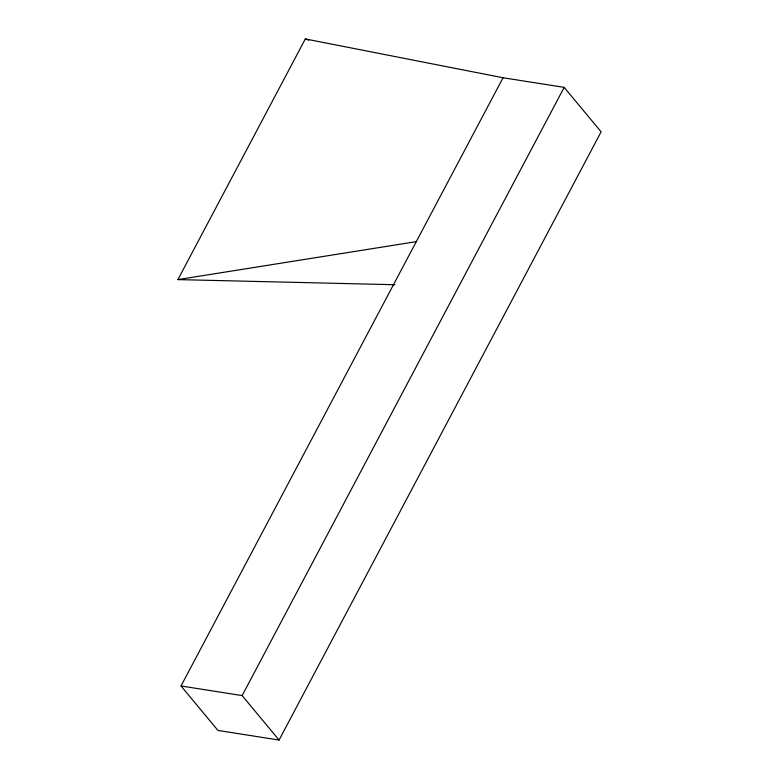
<?xml version="1.0" encoding="UTF-8"?>
<svg xmlns="http://www.w3.org/2000/svg" width="779" height="779" viewBox="0 0 779 779"><rect width="100%" height="100%" fill="white"/><g stroke="black" fill="none" stroke-linecap="round" stroke-linejoin="round"><path stroke-width="1.17" d="M394.992 284.724L177.894 279.603L305.319 38.95L503.059 77.754L564.181 87.365L601.106 131.826L279.067 740.05L217.945 730.439L181.02 685.978L503.059 77.754M279.067 740.05L242.142 695.589L564.181 87.365M177.894 279.603L416.288 241.646M181.02 685.978L242.142 695.589M305.319 38.95L308.757 40.167"/></g></svg>
